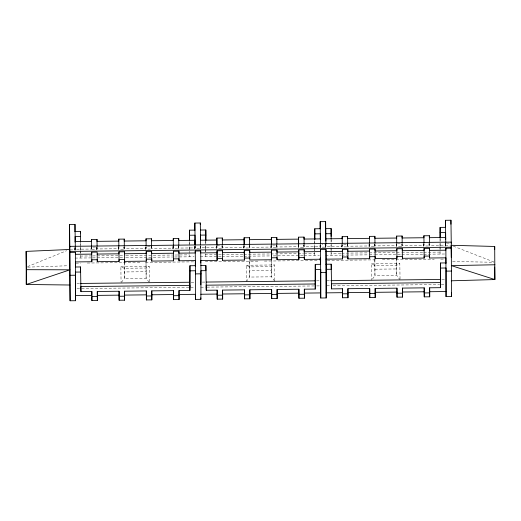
<?xml version="1.0" encoding="UTF-8"?>
<svg xmlns="http://www.w3.org/2000/svg" width="521" height="521" viewBox="0 0 521 521"><rect width="100%" height="100%" fill="white"/><g stroke="black" fill="none" stroke-linecap="round" stroke-linejoin="round"><path stroke-width="0.39" stroke-dasharray="2.6 1.95" d="M74.874 247.488L74.861 249.878L69.41 249.943M74.952 250.093L74.965 247.657M75.05 250.093L75.063 247.696M75.141 250.38L75.161 247.188M118.892 246.772L118.879 248.732L97.088 248.973L97.095 247.013L91.65 247.078L91.637 249.038L75.291 249.214L75.304 247.254M80.403 250.197L80.416 247.84M80.416 247.058L80.442 242.35M80.455 258.025L80.495 250.568M80.501 249.787L80.54 241.939M91.227 245.775L91.208 249.702L96.652 249.637L96.678 245.717M118.462 247.045L118.449 249.396L123.9 249.338L123.913 246.987M124.206 262.604L124.317 278.435L121.08 282.896M173.376 246.172L173.369 248.133L151.572 248.374L151.585 246.413L146.134 246.472L146.121 248.432L124.33 248.673L124.337 246.713M124.213 261.796L124.317 278.435L146.108 278.194L149.41 282.584M146.147 271.721L146.108 278.194L146.004 261.555L146.147 271.721L124.35 271.962M151.162 245.117L151.142 249.038L145.691 249.097L145.711 245.958L145.769 249.533M172.946 246.446L172.933 248.797L178.384 248.738L178.397 246.387M195.173 245.932L195.16 247.892L178.814 248.074L178.827 246.114M189.37 249.774L189.41 241.933M189.429 256.82L189.436 254.86L174.802 255.023M189.468 249.37L189.494 244.662M189.494 243.874L189.507 241.523M194.743 246.166L194.73 248.556L200.181 248.497L200.188 246.107M194.821 248.771L194.834 246.335M195.01 249.058L195.03 245.86M200.272 248.712L200.285 246.277M200.461 248.999L200.474 245.801M216.964 246.342L216.957 247.651L200.611 247.833L200.618 245.873M205.717 248.81L205.743 244.102M205.749 243.32L205.762 240.963M205.775 256.638L205.815 249.188M205.815 248.4L205.854 241.34M216.534 245.964L216.521 248.315L221.972 248.256L221.985 245.899M244.206 245.391L244.199 247.351L222.402 247.592L222.408 246.283M243.776 245.658L243.769 248.016L249.214 247.957L249.227 245.599M271.448 245.743L271.441 247.052L249.644 247.293L249.657 245.326M274.73 281.197L271.428 276.814L249.631 277.055L249.533 260.415L249.631 277.055L246.4 281.509M271.024 245.358L271.011 247.716L276.456 247.651L276.475 244.518M271.461 270.34L271.428 276.814L271.324 260.174L271.461 270.34L249.67 270.581M298.696 244.785L298.683 246.746L276.892 246.987L276.898 245.026L271.454 245.085M298.266 245.059L298.253 247.416L303.704 247.351L303.71 245M320.487 244.544L320.48 246.505L304.134 246.687L304.14 244.727M314.691 247.605L314.71 243.685M314.717 242.897L314.73 240.546M314.743 255.44L314.775 249.552M314.782 248.771L314.827 240.135M320.057 244.779L320.044 247.169L325.495 247.11L325.514 243.926M320.141 247.384L320.154 244.948M320.233 247.384L320.246 244.987M320.33 247.677L320.343 244.479M325.586 247.325L325.605 244.075M325.684 247.325L325.703 244.128M325.775 247.612L325.794 244.414M369.526 244.004L369.513 245.964L347.722 246.205L347.728 244.245L342.284 244.303L342.271 246.27L325.925 246.446L325.938 244.486L322.043 244.531M331.037 247.429L331.063 242.721M331.063 241.933L331.076 239.582M331.089 255.257L331.174 239.953M341.854 244.577L341.841 246.934L347.292 246.869L347.299 244.518M369.096 244.277L369.083 246.628L374.534 246.57L374.547 244.219M374.846 259.028L374.951 275.668L372.176 279.49M396.768 243.704L396.761 245.665L374.964 245.905L374.977 243.945M374.86 259.81L374.951 275.668L396.742 275.427L400.05 279.816M396.338 243.978L396.325 246.329L401.776 246.27L401.789 243.913M396.644 258.787L396.742 275.427L396.65 259.569M424.009 243.405L424.003 245.365L402.205 245.606L402.212 244.297M423.58 243.678L423.566 246.029L429.017 245.971L429.03 243.613M445.807 243.164L445.794 245.124L429.447 245.306L429.46 243.34M440.011 246.225L440.03 241.516M440.037 240.728L440.05 238.377M440.063 254.053L440.102 246.596M440.108 245.814L440.147 237.967M445.455 246.003L445.377 243.398M445.553 246.003L445.566 243.607M445.644 246.29L445.657 243.893M149.403 281.77L149.195 266.316L145.971 268.028L124.18 268.269L120.859 266.628L121.067 282.082M274.717 280.383L274.508 264.935L271.291 266.648L249.494 266.889L246.179 265.248L246.387 280.702M400.037 279.002L399.828 263.548L396.605 265.261L374.814 265.502L371.493 263.86L371.714 280.129M27.554 266.589L66.688 250.699M27.665 267.143L68.01 265.756M216.964 245.691L221.633 245.638M397.549 243.698L401.437 243.652M446.582 243.151L449.695 243.118M445.364 245.788L450.033 245.736M91.852 255.941L80.468 256.065L80.436 253.883M92.666 255.928L125.196 255.57M126.01 255.564L173.988 255.03M221.236 254.508L205.782 254.678L205.756 252.503M222.05 254.502L243.19 254.268M244.004 254.255L270.028 253.968M270.842 253.961L303.372 253.603M304.186 253.59L314.756 253.473L314.723 251.298M340.858 253.186L331.102 253.297L331.069 251.115M341.672 253.18L368.51 252.88M369.324 252.874L401.04 252.522M401.854 252.516L422.993 252.281M423.807 252.268L440.076 252.092L440.043 249.911M75.011 258.084L91.839 257.902M92.653 257.888L125.183 257.53M125.997 257.524L173.975 256.99M174.789 256.983L194.099 256.768M200.325 256.703L221.223 256.469M222.037 256.462L243.183 256.228M243.997 256.221L270.021 255.928M273.271 255.896L303.359 255.564M304.173 255.557L319.419 255.388M325.645 255.316L340.851 255.147M341.665 255.14L368.497 254.841M369.311 254.834L374.189 254.782M375.003 254.769L401.027 254.482M401.841 254.476L422.987 254.241M423.801 254.235L444.732 254.001M75.884 263.157L80.748 263.105M87.228 263.033L139.869 262.454M145.541 262.389L194.138 261.855M205.254 261.731L257.895 261.151M264.375 261.08L317.022 260.493M327.331 260.383L375.928 259.849M382.407 259.777L434.24 259.204M440.72 259.132L444.771 259.087M120.859 266.628L149.195 266.316M246.179 265.248L274.508 264.935M371.493 263.86L399.828 263.548M374.983 269.194L396.781 268.953M76.971 283.483L79.4 283.457M191.168 282.226L194.411 282.187M202.285 282.102L205.528 282.063M316.488 280.839L319.725 280.806M326.797 280.728L330.034 280.689M441.801 279.451L445.045 279.419M76.978 288.569L80.091 288.536M81.68 288.517L189.025 287.332M190.614 287.312L194.509 287.273M200.735 287.201L205.404 287.149M207 287.13L315.153 285.938M316.716 285.918L319.829 285.886M326.83 285.808L330.724 285.769M333.127 285.736L439.659 284.564M441.254 284.544L445.142 284.499M452.638 261.516L493.823 262.258M453.355 246.166L493.882 261.985M445.774 243.6L445.794 245.124M440.004 247.006L440.037 249.188M429.428 243.776L429.447 245.306M429.057 243.496L429.096 246.4M423.983 243.841L424.003 245.365M423.612 243.561L423.658 247.188M402.186 244.082L402.205 245.606M401.828 244.525L401.854 246.7M396.735 244.141L396.761 245.665M396.364 243.861L396.416 247.488M374.944 244.382L374.964 245.905M374.573 244.102L374.612 247.006M369.493 244.44L369.513 245.964M369.122 244.16L369.174 247.788M347.689 243.919L347.722 246.205M347.331 244.401L347.37 247.306M342.238 243.978L342.271 246.27M341.88 244.46L341.932 248.094M331.03 248.211L331.063 250.393M325.899 244.16L325.925 246.446M320.461 244.981L320.48 246.505M314.684 248.393L314.717 250.568M304.114 245.163L304.134 246.687M303.743 244.883L303.782 247.788M298.663 245.222L298.683 246.746M298.292 244.942L298.344 248.576M276.859 244.701L276.892 246.987M276.501 245.183L276.54 248.087M271.421 245.528L271.441 247.052M271.05 245.241L271.096 248.875M249.624 245.762L249.644 247.293M249.253 245.482L249.292 248.387M244.18 245.827L244.199 247.351M243.808 245.541L243.854 249.175M222.382 246.068L222.402 247.592M222.024 246.511L222.05 248.686M216.931 246.127L216.957 247.651M216.567 245.847L216.612 249.474M205.717 249.598L205.743 251.773M200.592 246.309L200.611 247.833M195.141 246.368L195.16 247.892M189.39 251.226L189.416 253.408M178.794 246.55L178.814 248.074M178.423 246.27L178.475 249.898M173.337 245.847L173.369 248.133M172.972 246.329L173.024 249.956M151.539 246.088L151.572 248.374M151.168 245.84L151.22 249.474M146.095 246.146L146.121 248.432M124.311 247.149L124.33 248.673M123.939 246.869L123.985 250.497M118.853 246.446L118.879 248.732M118.488 246.928L118.541 250.562M97.056 246.687L97.088 248.973M96.698 247.169L96.737 250.073M91.605 246.746L91.637 249.038M91.24 246.505L91.286 250.132M80.397 250.979L80.429 253.16M75.271 247.69L75.291 249.214"/><path stroke-width="0.78" d="M69.638 263.268L69.625 265.697L69.593 263.333M494.69 249.631L494.703 246.466L451.101 245.287L451.264 257.485M69.886 285.013L69.697 249.474L26.128 251.389L26.284 284.479L69.886 285.013L70.094 300.773L75.545 300.715L75.369 252.34L69.925 252.398L70.094 300.773M26.376 269.689L26.284 284.479L69.977 269.813L26.376 269.689L26.128 251.389M69.41 249.943L69.547 224.44L74.991 224.382L75.291 246.466M69.853 247.312L69.86 246.335L451.258 242.122L451.251 243.099M69.925 252.398L69.547 224.44M74.959 231.552L74.991 224.382M75.089 242.102L75.122 236.508L80.573 236.449L80.501 231.363L75.05 231.428M75.369 252.34L75.363 254.3L91.709 254.118L91.716 252.157L97.166 252.099L97.258 261.685L119.055 261.444L119.062 259.484L124.512 259.419L124.499 261.386L146.297 261.145L146.303 259.178L151.754 259.119L151.741 261.08L173.539 260.839L173.545 258.878L178.996 258.82L178.892 251.194L173.447 251.252L173.434 253.219L151.644 253.46L151.65 251.493L146.206 251.558L146.193 253.519L124.395 253.76L124.408 251.799L118.957 251.858L118.951 253.818L97.153 254.059M75.441 266.719L75.46 261.926L91.807 261.744L91.82 259.784L97.271 259.725L97.258 261.685M75.545 300.715L75.604 272.092L80.625 272.034L80.553 266.954L75.532 267.006M80.495 232.933L80.501 231.363M80.54 241.939L80.573 236.449M97.088 246.251L96.997 239.386L91.546 239.452L91.533 241.412L75.187 241.594M80.553 266.954L80.944 291.649L91.846 291.526L91.82 295.453L75.48 295.628M97.362 296.553L97.342 300.474L91.891 300.532L91.911 296.612L97.362 296.553L97.29 291.467L119.088 291.246L119.133 300.233L124.584 300.174L124.532 291.187L146.329 290.926L146.375 299.933L151.826 299.875L151.78 290.868L173.571 290.627L173.617 299.634L179.068 299.568L179.022 290.562L189.918 290.444L189.95 265.743L195.401 265.684M96.997 239.386L96.984 241.353L118.775 241.112L118.788 239.146L124.239 239.087L124.298 246.387M97.342 300.474L97.29 291.467M119.133 300.233L119.088 291.246M124.239 239.087L124.226 241.047L146.023 240.806L146.03 238.846L151.481 238.787L151.572 245.651M124.584 300.174L124.532 291.187M146.329 290.926L146.31 294.847L124.512 295.088M146.375 299.933L146.394 296.006L151.845 295.948M151.481 238.787L151.468 240.748L173.265 240.507L173.272 238.546L178.723 238.488L178.814 245.352M151.826 299.875L151.78 290.868M173.571 290.627L173.552 294.547L151.754 294.788M173.617 299.634L173.643 295.707L179.087 295.648M178.723 238.488L178.71 240.448L195.056 240.266M178.892 251.194L178.885 253.154L195.232 252.978L195.238 251.011L200.689 250.953L200.995 273.831L200.865 299.328L195.414 299.386L195.349 294.306L179.003 294.489L179.068 299.568M195.303 266.192L195.329 260.598L178.99 260.78L178.996 258.82M179.003 294.489L179.022 290.562M189.416 240.363L189.475 230.158L194.919 230.1M189.514 240.735L189.475 230.158M189.839 287.325L189.95 265.743M194.75 244.57L194.769 241.386M194.828 230.23L194.861 223.053L200.311 222.995L200.611 245.085M194.939 244.772L194.991 235.186L189.54 235.245M195.036 244.264L195.049 241.868M195.414 299.386L195.466 270.77L190.022 270.829M200.305 224.59L200.311 222.995M200.409 240.715L200.435 235.121L205.886 235.062L205.821 229.982L200.37 230.041M200.689 250.953L200.676 252.913L217.023 252.737L217.036 250.77L222.48 250.712L222.578 260.298L244.369 260.057L244.277 250.471L249.728 250.412L249.82 259.999L271.61 259.758L271.519 250.171L276.97 250.113L277.061 259.699L298.852 259.458L298.761 249.872L304.212 249.813L304.303 259.399L320.649 259.217L320.623 264.01M200.767 262.936L200.78 260.539L217.127 260.357L217.036 250.77M200.845 284.844L200.917 270.705L205.938 270.653L205.873 265.567L200.852 265.625M205.762 240.181L205.821 229.982M205.86 240.559L205.886 235.062M216.925 245.365L216.86 238.064L222.311 238.006L222.376 245.306M320.715 264.297L315.27 264.362L315.238 289.057L304.336 289.181L304.388 298.188L298.937 298.246L298.891 289.24L277.094 289.481L277.146 298.487L271.695 298.546L271.649 289.539L249.852 289.8L249.898 298.787L244.453 298.846L244.401 289.858L222.61 290.08L222.656 299.087L217.211 299.152L217.159 290.145L206.264 290.262L205.873 265.567M217.211 299.152L217.159 290.145M222.311 238.006L222.304 239.966L244.095 239.725L244.108 237.765L249.552 237.706L249.644 244.564M222.48 250.712L222.474 252.672L244.264 252.431L244.277 250.471M222.578 260.298L222.584 258.338L217.14 258.396M222.656 299.087L222.61 290.08M244.453 298.846L244.401 289.858M249.552 237.706L249.546 239.667L271.337 239.426L271.35 237.465L276.794 237.4L276.892 244.264M249.728 250.412L249.715 252.372L271.506 252.131L271.519 250.171M249.898 298.787L249.852 289.8M271.695 298.546L271.649 289.539M276.794 237.4L276.788 239.367L298.579 239.126L298.592 237.159L304.043 237.101L304.101 244.401M276.97 250.113L276.957 252.073L298.754 251.832L298.761 249.872M277.061 259.699L277.068 257.739L271.623 257.797M277.146 298.487L277.094 289.481M298.937 298.246L298.891 289.24M304.043 237.101L304.03 239.061L320.376 238.885M304.212 249.813L304.199 251.773L320.545 251.591L320.558 249.631L326.003 249.572L326.179 297.947L320.734 298.005L320.786 269.383L315.335 269.442M304.303 259.399L304.316 257.433L298.865 257.498M304.388 298.188L304.336 289.181M314.73 239.764L314.788 228.778L320.239 228.719M314.827 239.354L314.788 228.778M315.238 289.057L315.27 264.362M320.141 228.843L320.181 221.672L325.632 221.614L325.925 243.698M320.278 239.393L320.304 233.799L314.86 233.857M320.272 258.064L320.265 260.461L320.233 258.279M320.734 298.005L320.558 249.631M325.592 228.784L325.632 221.614M325.729 238.533L325.684 228.654L331.135 228.595L331.174 239.172M326.068 264.753L326.003 249.572M326.179 297.947L326.166 264.238L331.187 264.186L331.577 288.881L342.479 288.758L342.525 297.765L347.976 297.706L347.924 288.699L369.721 288.478L369.767 297.465L375.218 297.406L375.172 288.413L396.963 288.159L397.009 297.165L402.459 297.1L402.414 288.093L424.205 287.853L424.257 296.859L429.701 296.801L429.656 287.794L440.551 287.677L440.584 262.975L446.035 262.916M331.095 236.443L331.135 228.595M347.689 243.919L347.631 236.619L342.18 236.684L342.167 238.644L325.827 238.82L325.853 241.112M445.937 263.424L445.969 257.83L429.623 258.012L429.63 256.052L424.185 256.111L424.172 258.071L402.375 258.312L402.388 256.352L396.937 256.41L396.93 258.37L375.133 258.611L375.146 256.651L369.695 256.71L369.689 258.676L347.891 258.917L347.8 249.331L342.349 249.39L342.343 251.35L325.996 251.532M326.1 259.158L342.44 258.976L342.453 257.016L347.904 256.951L347.891 258.917M342.525 297.765L342.479 288.758M347.631 236.619L347.618 238.579L369.415 238.338L369.422 236.378L374.873 236.319L374.964 243.183M347.8 249.331L347.787 251.291L369.584 251.05L369.591 249.09L375.042 249.025L375.133 258.611M347.976 297.706L347.924 288.699M369.767 297.465L369.721 288.478M374.873 236.319L374.86 238.279L396.657 238.038L396.663 236.078L402.114 236.02L402.173 243.32M375.042 249.025L375.035 250.992L396.826 250.751L396.839 248.784L402.284 248.725L402.375 258.312M375.218 297.406L375.172 288.413M397.009 297.165L396.963 288.159M402.114 236.02L402.101 237.98L423.899 237.739L423.905 235.779L429.356 235.72L429.447 242.578M402.284 248.725L402.277 250.686L424.068 250.445L424.081 248.484L429.525 248.426L429.623 258.012M402.414 288.093L402.394 292.02L424.185 291.78L424.205 287.853M429.356 235.72L429.35 237.68L445.689 237.498L445.683 239.1M429.525 248.426L429.519 250.386L445.865 250.204L445.872 248.243L451.323 248.185L450.945 220.227L445.494 220.285L445.462 227.462M429.701 296.801L429.656 287.794M440.056 237.589L440.108 227.39L445.553 227.332M440.147 237.967L440.108 227.39M440.473 284.551L440.584 262.975M445.494 239.504L445.416 236.228M445.585 239.608L445.624 232.418L440.173 232.477M451.323 248.185L451.499 296.56L446.048 296.618L446.106 267.996L440.655 268.061M446.048 296.618L445.872 248.243M450.925 224.212L450.945 220.227M494.703 246.466L494.865 279.556L451.284 280.799M494.95 264.766L451.375 265.619L494.865 279.556L494.696 266.986M325.755 233.74L331.206 233.682M200.507 240.207L216.853 240.025M69.925 251.415L451.329 247.201M244.382 258.097L249.826 258.038M326.237 269.324L331.258 269.266L331.187 264.186M70.231 275.277L75.682 275.212M200.995 273.831L195.544 273.89L195.238 251.011M320.864 272.503L326.315 272.444M446.184 271.122L451.629 271.057M80.208 283.45L189.553 282.239M206.336 282.056L315.674 280.845M330.842 280.682L440.186 279.471M315.166 283.978L206.192 285.182L206.264 290.262M97.271 295.387L119.068 295.147M200.793 294.248L217.14 294.065M222.591 294.007L244.382 293.766M249.833 293.707L271.623 293.466M277.074 293.401L298.872 293.16M304.316 293.102L320.662 292.919M326.113 292.861L342.46 292.678M347.904 292.62L369.702 292.379M375.146 292.32L396.943 292.079M429.636 291.721L445.983 291.539M119.153 296.267L124.604 296.202M244.473 294.879L249.917 294.821M369.786 293.492L375.237 293.434M217.231 295.225L222.675 295.166M271.715 294.625L277.165 294.567M298.956 294.326L304.407 294.261M342.544 293.844L347.995 293.779M397.035 293.238L402.479 293.18M424.276 292.939L429.721 292.88M451.447 292.62L451.499 296.56M445.494 220.285L445.761 242.838M440.551 287.677L440.486 282.59L331.512 283.795L331.577 288.881M423.905 235.779L424.003 242.643M424.081 248.484L424.172 258.071M424.185 291.78L424.257 296.859M402.433 294.925L402.459 297.1M396.663 236.078L396.728 243.379M396.839 248.784L396.93 258.37M369.422 236.378L369.513 243.242M369.591 249.09L369.689 258.676M342.18 236.684L342.271 243.541M342.349 249.39L342.44 258.976M320.181 221.672L320.448 244.219M298.592 237.159L298.683 244.023M298.579 239.126L298.65 244.46M298.754 251.832L298.852 259.458M271.35 237.465L271.441 244.323M271.337 239.426L271.408 244.759M271.506 252.131L271.61 259.758M244.108 237.765L244.199 244.629M244.095 239.725L244.16 244.303M244.264 252.431L244.369 260.057M216.86 238.064L216.957 244.929M217.023 252.737L217.127 260.357M200.845 297.804L200.865 299.328M194.861 223.053L195.16 245.144M189.918 290.444L189.852 285.358L80.879 286.563L80.944 291.649M178.964 259.256L178.99 260.78M173.272 238.546L173.337 245.847M173.447 251.252L173.539 260.839M151.65 251.493L151.741 261.08M146.03 238.846L146.121 245.71M146.206 251.558L146.297 261.145M124.408 251.799L124.499 261.386M118.788 239.146L118.853 246.446M118.957 251.858L119.055 261.444M91.546 239.452L91.637 246.309M91.716 252.157L91.807 261.744M91.846 291.526L91.891 300.532"/></g></svg>
